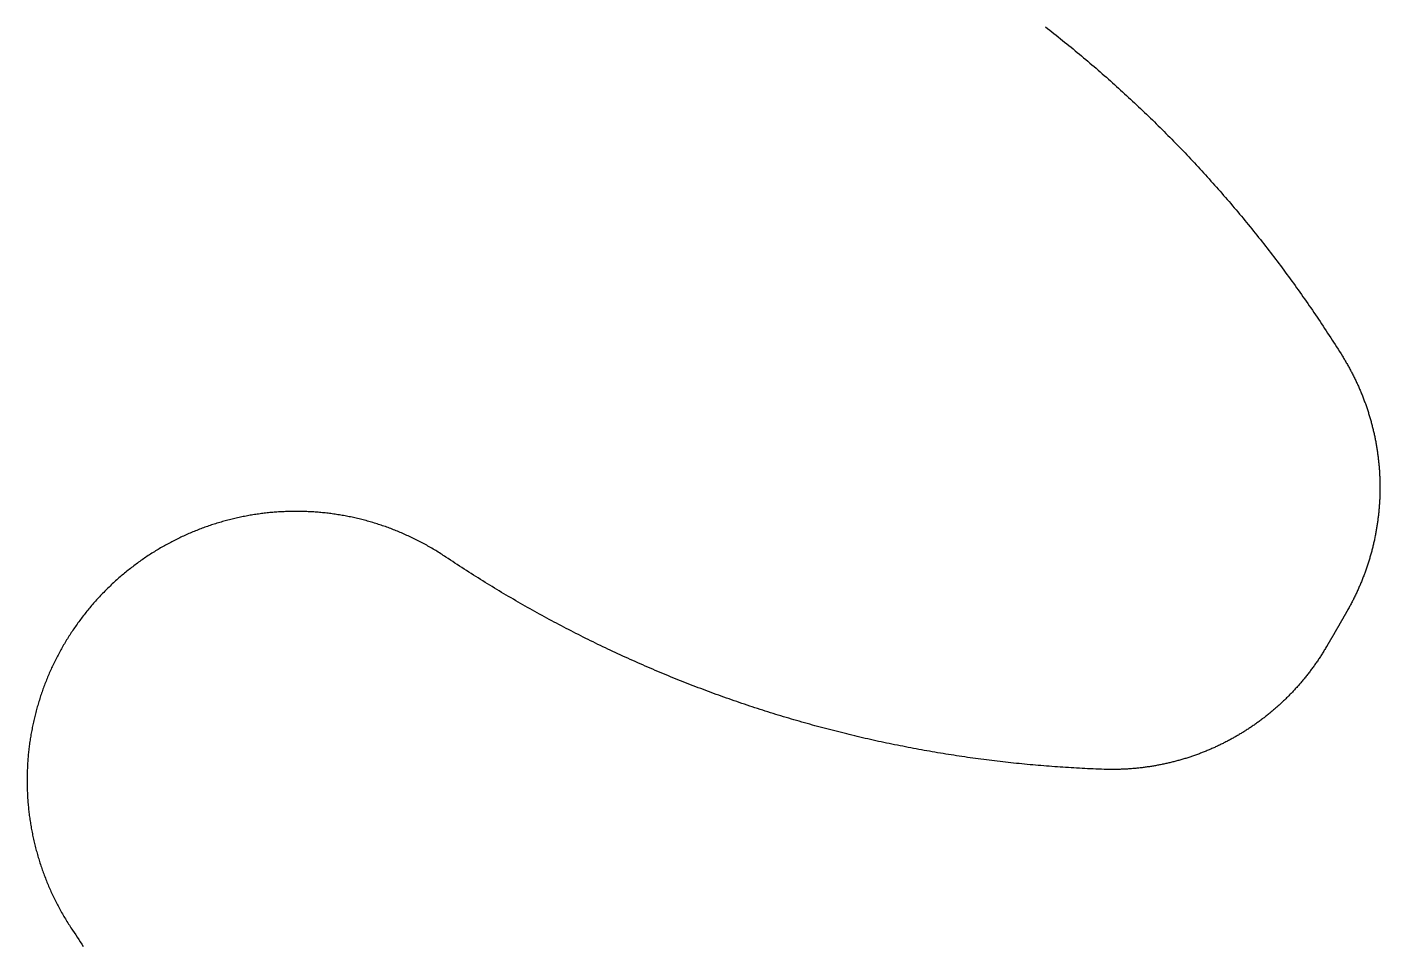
# Model space of a CAD drawing. Header units: millimetres. Extents: x 0 to 300, y 0 to 160.
# Drawn here: x 188.025 to 192.383, y 118.077 to 121.036 of the extents above; entities that cross this region are included whole.
import ezdxf

# ---------------------------------------------------------------- set-up
doc = ezdxf.new("R2010")
doc.units = ezdxf.units.MM
doc.header["$MEASUREMENT"] = 0
doc.layers.add('Layer 1', color=1, linetype='Continuous', true_color=0xff0000)

msp = doc.modelspace()

# ---------------------------------------------------------------- linework, layer by layer
at = {"layer": 'Layer 1'}
msp.add_lwpolyline([(191.3053, 121.0371), (191.3122, 121.0318), (191.3192, 121.0263), (191.3261, 121.0209), (191.333, 121.0155), (191.3399, 121.01), (191.3468, 121.0046), (191.3537, 120.9991), (191.3605, 120.9936), (191.3674, 120.9881), (191.3742, 120.9825), (191.381, 120.977), (191.3879, 120.9714), (191.3947, 120.9659), (191.4014, 120.9603), (191.4082, 120.9547), (191.415, 120.949), (191.4217, 120.9434), (191.4285, 120.9378), (191.4352, 120.9321), (191.4419, 120.9264), (191.4486, 120.9207), (191.4553, 120.915), (191.462, 120.9093), (191.4687, 120.9036), (191.4753, 120.8978), (191.4819, 120.8921), (191.4886, 120.8863), (191.4952, 120.8805), (191.5018, 120.8747), (191.5084, 120.8689), (191.515, 120.8631), (191.5215, 120.8572), (191.5281, 120.8514), (191.5346, 120.8455), (191.5411, 120.8396), (191.5477, 120.8337), (191.5542, 120.8278), (191.5606, 120.8218), (191.5671, 120.8159), (191.5736, 120.8099), (191.58, 120.804), (191.5865, 120.798), (191.5929, 120.792), (191.5993, 120.7859), (191.6057, 120.7799), (191.6121, 120.7739), (191.6184, 120.7678), (191.6248, 120.7617), (191.6311, 120.7557), (191.6375, 120.7496), (191.6438, 120.7434), (191.6501, 120.7373), (191.6564, 120.7312), (191.6627, 120.725), (191.6689, 120.7189), (191.6752, 120.7127), (191.6814, 120.7065), (191.6876, 120.7003), (191.6939, 120.694), (191.7001, 120.6878), (191.7062, 120.6816), (191.7124, 120.6753), (191.7186, 120.669), (191.7247, 120.6627), (191.7308, 120.6564), (191.737, 120.6501), (191.7431, 120.6438), (191.7492, 120.6374), (191.7552, 120.6311), (191.7613, 120.6247), (191.7673, 120.6183), (191.7734, 120.6119), (191.7794, 120.6055), (191.7854, 120.5991), (191.7914, 120.5926), (191.7974, 120.5862), (191.8034, 120.5797), (191.8093, 120.5732), (191.8153, 120.5667), (191.8212, 120.5602), (191.8271, 120.5537), (191.833, 120.5472), (191.8389, 120.5406), (191.8447, 120.5341), (191.8506, 120.5275), (191.8564, 120.5209), (191.8623, 120.5143), (191.8681, 120.5077), (191.8739, 120.5011), (191.8797, 120.4944), (191.8854, 120.4878), (191.8912, 120.4811), (191.897, 120.4744), (191.9027, 120.4678), (191.9084, 120.4611), (191.9141, 120.4543), (191.9198, 120.4476), (191.9255, 120.4409), (191.9311, 120.4341), (191.9368, 120.4274), (191.9424, 120.4206), (191.948, 120.4138), (191.9536, 120.407), (191.9592, 120.4002), (191.9648, 120.3933), (191.9703, 120.3865), (191.9759, 120.3796), (191.9814, 120.3728), (191.9869, 120.3659), (191.9924, 120.359), (191.9979, 120.3521), (192.0034, 120.3452), (192.0088, 120.3382), (192.0143, 120.3313), (192.0197, 120.3243), (192.0251, 120.3174), (192.0305, 120.3104), (192.0359, 120.3034), (192.0413, 120.2964), (192.0466, 120.2894), (192.052, 120.2823), (192.0573, 120.2753), (192.0626, 120.2682), (192.0679, 120.2612), (192.0732, 120.2541), (192.0784, 120.247), (192.0837, 120.2399), (192.0889, 120.2328), (192.0941, 120.2256), (192.0993, 120.2185), (192.1045, 120.2113), (192.1097, 120.2042), (192.1149, 120.197), (192.12, 120.1898), (192.1251, 120.1826), (192.1302, 120.1754), (192.1353, 120.1682), (192.1404, 120.1609), (192.1455, 120.1537), (192.1505, 120.1464), (192.1556, 120.1391), (192.1606, 120.1319), (192.1656, 120.1246), (192.1706, 120.1173), (192.1756, 120.1099), (192.1805, 120.1026), (192.1855, 120.0953), (192.1904, 120.0879), (192.1953, 120.0805), (192.2002, 120.0732), (192.2051, 120.0658), (192.21, 120.0584), (192.2148, 120.0509), (192.2197, 120.0435), (192.2245, 120.0361), (192.2293, 120.0286), (192.2341, 120.0212), (192.2389, 120.0137), (192.2436, 120.0062), (192.2484, 119.9987), (192.2531, 119.9912), (192.2578, 119.9837), (192.2625, 119.9761), (192.2643, 119.9732), (192.2661, 119.9703), (192.2679, 119.9674), (192.2697, 119.9644), (192.2714, 119.9615), (192.2732, 119.9585), (192.2749, 119.9556), (192.2766, 119.9526), (192.2783, 119.9496), (192.28, 119.9467), (192.2817, 119.9437), (192.2833, 119.9407), (192.285, 119.9377), (192.2866, 119.9347), (192.2882, 119.9317), (192.2898, 119.9287), (192.2914, 119.9257), (192.293, 119.9227), (192.2946, 119.9196), (192.2961, 119.9166), (192.2976, 119.9136), (192.2992, 119.9105), (192.3007, 119.9075), (192.3022, 119.9045), (192.3037, 119.9014), (192.3051, 119.8983), (192.3066, 119.8953), (192.308, 119.8922), (192.3095, 119.8891), (192.3109, 119.8861), (192.3123, 119.883), (192.3137, 119.8799), (192.315, 119.8768), (192.3164, 119.8737), (192.3177, 119.8706), (192.3191, 119.8675), (192.3204, 119.8644), (192.3217, 119.8613), (192.323, 119.8582), (192.3243, 119.8551), (192.3255, 119.8519), (192.3268, 119.8488), (192.328, 119.8457), (192.3292, 119.8425), (192.3304, 119.8394), (192.3316, 119.8363), (192.3328, 119.8331), (192.334, 119.83), (192.3351, 119.8268), (192.3363, 119.8237), (192.3374, 119.8205), (192.3385, 119.8173), (192.3396, 119.8142), (192.3407, 119.811), (192.3418, 119.8078), (192.3428, 119.8046), (192.3439, 119.8014), (192.3449, 119.7982), (192.3459, 119.7951), (192.3469, 119.7919), (192.3479, 119.7887), (192.3489, 119.7855), (192.3499, 119.7823), (192.3508, 119.7791), (192.3517, 119.7758), (192.3527, 119.7726), (192.3536, 119.7694), (192.3545, 119.7662), (192.3554, 119.763), (192.3562, 119.7597), (192.3571, 119.7565), (192.3579, 119.7533), (192.3587, 119.7501), (192.3596, 119.7468), (192.3604, 119.7436), (192.3611, 119.7403), (192.3619, 119.7371), (192.3627, 119.7338), (192.3634, 119.7306), (192.3641, 119.7273), (192.3649, 119.7241), (192.3656, 119.7208), (192.3663, 119.7176), (192.3669, 119.7143), (192.3676, 119.7111), (192.3682, 119.7078), (192.3689, 119.7045), (192.3695, 119.7013), (192.3701, 119.698), (192.3707, 119.6947), (192.3713, 119.6914), (192.3718, 119.6882), (192.3724, 119.6849), (192.3729, 119.6816), (192.3735, 119.6783), (192.374, 119.675), (192.3745, 119.6717), (192.3749, 119.6685), (192.3754, 119.6652), (192.3759, 119.6619), (192.3763, 119.6586), (192.3767, 119.6553), (192.3772, 119.652), (192.3776, 119.6487), (192.3779, 119.6454), (192.3783, 119.6421), (192.3787, 119.6388), (192.379, 119.6355), (192.3794, 119.6322), (192.3797, 119.6289), (192.38, 119.6256), (192.3803, 119.6223), (192.3806, 119.619), (192.3808, 119.6157), (192.3811, 119.6124), (192.3813, 119.609), (192.3815, 119.6057), (192.3817, 119.6024), (192.3819, 119.5991), (192.3821, 119.5958), (192.3823, 119.5925), (192.3824, 119.5892), (192.3826, 119.5859), (192.3827, 119.5825), (192.3828, 119.5792), (192.3829, 119.5759), (192.383, 119.5726), (192.3831, 119.5693), (192.3831, 119.566), (192.3832, 119.5626), (192.3832, 119.5593), (192.3832, 119.556), (192.3832, 119.5527), (192.3832, 119.5494), (192.3832, 119.5461), (192.3832, 119.5427), (192.3831, 119.5394), (192.383, 119.5361), (192.383, 119.5328), (192.3829, 119.5295), (192.3828, 119.5262), (192.3826, 119.5228), (192.3825, 119.5195), (192.3824, 119.5162), (192.3822, 119.5129), (192.382, 119.5096), (192.3818, 119.5063), (192.3816, 119.503), (192.3814, 119.4996), (192.3812, 119.4963), (192.3809, 119.493), (192.3807, 119.4897), (192.3804, 119.4864), (192.3801, 119.4831), (192.3798, 119.4798), (192.3795, 119.4765), (192.3792, 119.4732), (192.3789, 119.4699), (192.3785, 119.4666), (192.3781, 119.4633), (192.3778, 119.46), (192.3774, 119.4567), (192.3769, 119.4534), (192.3765, 119.4501), (192.3761, 119.4468), (192.3756, 119.4435), (192.3752, 119.4402), (192.3747, 119.4369), (192.3742, 119.4336), (192.3737, 119.4303), (192.3732, 119.427), (192.3726, 119.4237), (192.3721, 119.4204), (192.3715, 119.4172), (192.371, 119.4139), (192.3704, 119.4106), (192.3698, 119.4073), (192.3692, 119.404), (192.3685, 119.4008), (192.3679, 119.3975), (192.3672, 119.3942), (192.3666, 119.391), (192.3659, 119.3877), (192.3652, 119.3844), (192.3645, 119.3812), (192.3637, 119.3779), (192.363, 119.3747), (192.3622, 119.3714), (192.3615, 119.3682), (192.3607, 119.3649), (192.3599, 119.3617), (192.3591, 119.3584), (192.3583, 119.3552), (192.3574, 119.3519), (192.3566, 119.3487), (192.3557, 119.3455), (192.3548, 119.3422), (192.354, 119.339), (192.353, 119.3358), (192.3521, 119.3326), (192.3512, 119.3293), (192.3502, 119.3261), (192.3493, 119.3229), (192.3483, 119.3197), (192.3473, 119.3165), (192.3463, 119.3133), (192.3453, 119.3101), (192.3443, 119.3069), (192.3432, 119.3037), (192.3422, 119.3005), (192.3411, 119.2973), (192.34, 119.2941), (192.3389, 119.2909), (192.3378, 119.2878), (192.3367, 119.2846), (192.3355, 119.2814), (192.3344, 119.2782), (192.3332, 119.2751), (192.332, 119.2719), (192.3309, 119.2688), (192.3296, 119.2656), (192.3284, 119.2625), (192.3272, 119.2593), (192.3259, 119.2562), (192.3247, 119.253), (192.3234, 119.2499), (192.3221, 119.2468), (192.3208, 119.2437), (192.3195, 119.2405), (192.3181, 119.2374), (192.3168, 119.2343), (192.3154, 119.2312), (192.3141, 119.2281), (192.3127, 119.225), (192.3113, 119.2219), (192.3099, 119.2188), (192.3084, 119.2157), (192.307, 119.2126), (192.3055, 119.2096), (192.3041, 119.2065), (192.3026, 119.2034), (192.3011, 119.2004), (192.2996, 119.1973), (192.298, 119.1943), (192.2965, 119.1912), (192.2949, 119.1882), (192.2934, 119.1851), (192.2918, 119.1821), (192.2902, 119.1791), (192.2886, 119.176), (192.287, 119.173), (192.2853, 119.17), (192.2837, 119.167), (192.282, 119.164), (192.2803, 119.161), (192.2786, 119.158), (192.2784, 119.1576), (192.2781, 119.1571), (192.2778, 119.1566), (192.2776, 119.1562), (192.2773, 119.1557), (192.2771, 119.1553), (192.2768, 119.1548), (192.2765, 119.1544), (192.2763, 119.1539), (192.276, 119.1534), (192.2758, 119.153), (192.2755, 119.1525), (192.2752, 119.1521), (192.275, 119.1516), (192.2747, 119.1511), (192.2745, 119.1507), (192.2742, 119.1502), (192.2739, 119.1498), (192.2737, 119.1493), (192.2734, 119.1489), (192.2731, 119.1484), (192.2729, 119.1479), (192.2726, 119.1475), (192.2724, 119.147), (192.2721, 119.1466), (192.2718, 119.1461), (192.2716, 119.1456), (192.2713, 119.1452), (192.2711, 119.1447), (192.2708, 119.1443), (192.2705, 119.1438), (192.2703, 119.1434), (192.27, 119.1429), (192.2697, 119.1424), (192.2695, 119.142), (192.2692, 119.1415), (192.269, 119.1411), (192.2687, 119.1406), (192.2684, 119.1402), (192.2682, 119.1397), (192.2679, 119.1392), (192.2677, 119.1388), (192.2674, 119.1383), (192.2671, 119.1379), (192.2669, 119.1374), (192.2666, 119.1369), (192.2663, 119.1365), (192.2661, 119.136), (192.2658, 119.1356), (192.2656, 119.1351), (192.2653, 119.1347), (192.265, 119.1342), (192.2648, 119.1337), (192.2645, 119.1333), (192.2642, 119.1328), (192.264, 119.1324), (192.2637, 119.1319), (192.2635, 119.1315), (192.2632, 119.131), (192.2629, 119.1305), (192.2627, 119.1301), (192.2624, 119.1296), (192.2621, 119.1292), (192.2619, 119.1287), (192.2616, 119.1283), (192.2614, 119.1278), (192.2611, 119.1273), (192.2608, 119.1269), (192.2606, 119.1264), (192.2603, 119.126), (192.26, 119.1255), (192.2598, 119.125), (192.2595, 119.1246), (192.2593, 119.1241), (192.259, 119.1237), (192.2587, 119.1232), (192.2585, 119.1228), (192.2582, 119.1223), (192.2579, 119.1218), (192.2577, 119.1214), (192.2574, 119.1209), (192.2572, 119.1205), (192.2569, 119.12), (192.2566, 119.1196), (192.2564, 119.1191), (192.2561, 119.1186), (192.2558, 119.1182), (192.2556, 119.1177), (192.2553, 119.1173), (192.2551, 119.1168), (192.2548, 119.1164), (192.2545, 119.1159), (192.2543, 119.1154), (192.254, 119.115), (192.2537, 119.1145), (192.2535, 119.1141), (192.2532, 119.1136), (192.253, 119.1132), (192.2527, 119.1127), (192.2524, 119.1122), (192.2522, 119.1118), (192.2519, 119.1113), (192.2516, 119.1109), (192.2514, 119.1104), (192.2511, 119.11), (192.2508, 119.1095), (192.2506, 119.109), (192.2503, 119.1086), (192.2501, 119.1081), (192.2498, 119.1077), (192.2495, 119.1072), (192.2493, 119.1067), (192.249, 119.1063), (192.2487, 119.1058), (192.2485, 119.1054), (192.2482, 119.1049), (192.2479, 119.1045), (192.2477, 119.104), (192.2474, 119.1035), (192.2472, 119.1031), (192.2469, 119.1026), (192.2466, 119.1022), (192.2464, 119.1017), (192.2461, 119.1013), (192.2458, 119.1008), (192.2456, 119.1003), (192.2453, 119.0999), (192.245, 119.0994), (192.2448, 119.099), (192.2445, 119.0985), (192.2443, 119.0981), (192.244, 119.0976), (192.2437, 119.0972), (192.2435, 119.0967), (192.2432, 119.0962), (192.2429, 119.0958), (192.2427, 119.0953), (192.2424, 119.0949), (192.2421, 119.0944), (192.2419, 119.094), (192.2416, 119.0935), (192.2413, 119.093), (192.2411, 119.0926), (192.2408, 119.0921), (192.2406, 119.0917), (192.2403, 119.0912), (192.24, 119.0908), (192.2398, 119.0903), (192.2395, 119.0898), (192.2392, 119.0894), (192.239, 119.0889), (192.2387, 119.0885), (192.2384, 119.088), (192.2382, 119.0876), (192.2379, 119.0871), (192.2376, 119.0866), (192.2374, 119.0862), (192.2371, 119.0857), (192.2369, 119.0853), (192.2366, 119.0848), (192.2363, 119.0844), (192.2361, 119.0839), (192.2358, 119.0834), (192.2355, 119.083), (192.2353, 119.0825), (192.235, 119.0821), (192.2347, 119.0816), (192.2345, 119.0812), (192.2342, 119.0807), (192.2339, 119.0803), (192.2337, 119.0798), (192.2334, 119.0793), (192.2331, 119.0789), (192.2329, 119.0784), (192.2326, 119.078), (192.2323, 119.0775), (192.2321, 119.0771), (192.2318, 119.0766), (192.2315, 119.0761), (192.2313, 119.0757), (192.231, 119.0752), (192.2308, 119.0748), (192.2305, 119.0743), (192.2302, 119.0739), (192.23, 119.0734), (192.2297, 119.073), (192.2294, 119.0725), (192.2292, 119.072), (192.2289, 119.0716), (192.2286, 119.0711), (192.2284, 119.0707), (192.2281, 119.0702), (192.2278, 119.0698), (192.2276, 119.0693), (192.2273, 119.0688), (192.227, 119.0684), (192.2268, 119.0679), (192.2265, 119.0675), (192.2262, 119.067), (192.226, 119.0666), (192.2257, 119.0661), (192.2254, 119.0657), (192.2252, 119.0652), (192.2249, 119.0647), (192.2246, 119.0643), (192.2244, 119.0638), (192.2241, 119.0634), (192.2238, 119.0629), (192.2236, 119.0625), (192.2233, 119.062), (192.223, 119.0616), (192.2228, 119.0611), (192.2225, 119.0606), (192.2222, 119.0602), (192.222, 119.0597), (192.2217, 119.0593), (192.2214, 119.0588), (192.2212, 119.0584), (192.2209, 119.0579), (192.2206, 119.0575), (192.2204, 119.057), (192.2201, 119.0565), (192.2198, 119.0561), (192.2196, 119.0556), (192.2193, 119.0552), (192.219, 119.0547), (192.2188, 119.0543), (192.2185, 119.0538), (192.2182, 119.0534), (192.218, 119.0529), (192.2177, 119.0524), (192.2174, 119.052), (192.2172, 119.0515), (192.2169, 119.0511), (192.2166, 119.0506), (192.2164, 119.0502), (192.2161, 119.0497), (192.2158, 119.0493), (192.2156, 119.0488), (192.2153, 119.0483), (192.215, 119.0479), (192.2148, 119.0474), (192.2145, 119.047), (192.2142, 119.0465), (192.214, 119.0461), (192.2137, 119.0456), (192.2134, 119.0452), (192.2132, 119.0447), (192.2129, 119.0442), (192.2126, 119.0438), (192.2124, 119.0433), (192.2121, 119.0429), (192.2118, 119.0424), (192.2116, 119.042), (192.2113, 119.0415), (192.211, 119.0411), (192.2093, 119.0381), (192.2075, 119.0352), (192.2058, 119.0322), (192.204, 119.0293), (192.2022, 119.0264), (192.2004, 119.0234), (192.1986, 119.0205), (192.1968, 119.0176), (192.1949, 119.0148), (192.1931, 119.0119), (192.1912, 119.009), (192.1894, 119.0062), (192.1875, 119.0033), (192.1856, 119.0005), (192.1837, 118.9976), (192.1818, 118.9948), (192.1798, 118.992), (192.1779, 118.9892), (192.176, 118.9864), (192.174, 118.9836), (192.172, 118.9809), (192.1701, 118.9781), (192.1681, 118.9754), (192.1661, 118.9726), (192.1641, 118.9699), (192.162, 118.9672), (192.16, 118.9644), (192.158, 118.9617), (192.1559, 118.959), (192.1539, 118.9564), (192.1518, 118.9537), (192.1497, 118.951), (192.1476, 118.9484), (192.1455, 118.9457), (192.1434, 118.9431), (192.1413, 118.9405), (192.1391, 118.9379), (192.137, 118.9353), (192.1348, 118.9327), (192.1327, 118.9301), (192.1305, 118.9275), (192.1283, 118.925), (192.1261, 118.9224), (192.1239, 118.9199), (192.1217, 118.9173), (192.1195, 118.9148), (192.1172, 118.9123), (192.115, 118.9098), (192.1127, 118.9073), (192.1105, 118.9048), (192.1082, 118.9024), (192.1059, 118.8999), (192.1036, 118.8975), (192.1013, 118.895), (192.099, 118.8926), (192.0967, 118.8902), (192.0943, 118.8878), (192.092, 118.8854), (192.0896, 118.883), (192.0873, 118.8806), (192.0849, 118.8782), (192.0825, 118.8759), (192.0802, 118.8735), (192.0778, 118.8712), (192.0754, 118.8689), (192.0729, 118.8666), (192.0705, 118.8643), (192.0681, 118.862), (192.0656, 118.8597), (192.0632, 118.8574), (192.0607, 118.8552), (192.0583, 118.8529), (192.0558, 118.8507), (192.0533, 118.8485), (192.0508, 118.8463), (192.0483, 118.844), (192.0458, 118.8419), (192.0433, 118.8397), (192.0407, 118.8375), (192.0382, 118.8353), (192.0357, 118.8332), (192.0331, 118.8311), (192.0305, 118.8289), (192.028, 118.8268), (192.0254, 118.8247), (192.0228, 118.8226), (192.0202, 118.8205), (192.0176, 118.8185), (192.015, 118.8164), (192.0124, 118.8144), (192.0097, 118.8123), (192.0071, 118.8103), (192.0045, 118.8083), (192.0018, 118.8063), (191.9992, 118.8043), (191.9965, 118.8023), (191.9938, 118.8003), (191.9911, 118.7984), (191.9884, 118.7964), (191.9857, 118.7945), (191.983, 118.7926), (191.9803, 118.7906), (191.9776, 118.7887), (191.9749, 118.7869), (191.9721, 118.785), (191.9694, 118.7831), (191.9666, 118.7812), (191.9639, 118.7794), (191.9611, 118.7776), (191.9583, 118.7758), (191.9555, 118.7739), (191.9527, 118.7721), (191.9499, 118.7704), (191.9471, 118.7686), (191.9443, 118.7668), (191.9415, 118.7651), (191.9387, 118.7633), (191.9359, 118.7616), (191.933, 118.7599), (191.9302, 118.7582), (191.9273, 118.7565), (191.9245, 118.7548), (191.9216, 118.7531), (191.9187, 118.7515), (191.9158, 118.7498), (191.9129, 118.7482), (191.91, 118.7466), (191.9071, 118.745), (191.9042, 118.7434), (191.9013, 118.7418), (191.8984, 118.7402), (191.8955, 118.7387), (191.8925, 118.7371), (191.8896, 118.7356), (191.8867, 118.7341), (191.8837, 118.7326), (191.8807, 118.7311), (191.8778, 118.7296), (191.8748, 118.7281), (191.8718, 118.7266), (191.8688, 118.7252), (191.8658, 118.7238), (191.8629, 118.7223), (191.8598, 118.7209), (191.8568, 118.7195), (191.8538, 118.7181), (191.8508, 118.7167), (191.8478, 118.7154), (191.8447, 118.714), (191.8417, 118.7127), (191.8387, 118.7114), (191.8356, 118.7101), (191.8326, 118.7088), (191.8295, 118.7075), (191.8264, 118.7062), (191.8234, 118.7049), (191.8203, 118.7037), (191.8172, 118.7024), (191.8141, 118.7012), (191.811, 118.7), (191.8079, 118.6988), (191.8048, 118.6976), (191.8017, 118.6964), (191.7986, 118.6953), (191.7955, 118.6941), (191.7923, 118.693), (191.7892, 118.6919), (191.7861, 118.6908), (191.7829, 118.6897), (191.7798, 118.6886), (191.7766, 118.6875), (191.7735, 118.6864), (191.7703, 118.6854), (191.7671, 118.6844), (191.764, 118.6833), (191.7608, 118.6823), (191.7576, 118.6813), (191.7544, 118.6804), (191.7512, 118.6794), (191.748, 118.6784), (191.7448, 118.6775), (191.7416, 118.6766), (191.7384, 118.6757), (191.7352, 118.6748), (191.732, 118.6739), (191.7288, 118.673), (191.7256, 118.6721), (191.7223, 118.6713), (191.7191, 118.6705), (191.7159, 118.6696), (191.7126, 118.6688), (191.7094, 118.668), (191.7061, 118.6672), (191.7029, 118.6665), (191.6996, 118.6657), (191.6963, 118.665), (191.6931, 118.6643), (191.6898, 118.6635), (191.6865, 118.6628), (191.6832, 118.6621), (191.68, 118.6615), (191.6767, 118.6608), (191.6734, 118.6602), (191.6701, 118.6595), (191.6668, 118.6589), (191.6635, 118.6583), (191.6602, 118.6577), (191.6569, 118.6571), (191.6536, 118.6566), (191.6502, 118.656), (191.6469, 118.6555), (191.6436, 118.655), (191.6403, 118.6545), (191.6369, 118.654), (191.6336, 118.6535), (191.6303, 118.653), (191.6269, 118.6526), (191.6236, 118.6521), (191.6202, 118.6517), (191.6169, 118.6513), (191.6135, 118.6509), (191.6102, 118.6505), (191.6068, 118.6501), (191.6035, 118.6498), (191.6001, 118.6494), (191.5967, 118.6491), (191.5934, 118.6488), (191.59, 118.6485), (191.5866, 118.6482), (191.5832, 118.6479), (191.5799, 118.6477), (191.5765, 118.6474), (191.5731, 118.6472), (191.5697, 118.647), (191.5663, 118.6468), (191.5629, 118.6466), (191.5595, 118.6464), (191.5561, 118.6463), (191.5527, 118.6461), (191.5493, 118.646), (191.5459, 118.6459), (191.5425, 118.6458), (191.5391, 118.6457), (191.5357, 118.6456), (191.5323, 118.6456), (191.5289, 118.6455), (191.5254, 118.6455), (191.522, 118.6455), (191.5186, 118.6455), (191.5152, 118.6455), (191.5117, 118.6456), (191.5083, 118.6456), (191.5049, 118.6457), (191.5015, 118.6457), (191.498, 118.6458), (191.4946, 118.6459), (191.4857, 118.6462), (191.4769, 118.6466), (191.468, 118.6469), (191.4591, 118.6473), (191.4503, 118.6476), (191.4414, 118.648), (191.4325, 118.6485), (191.4237, 118.6489), (191.4148, 118.6494), (191.406, 118.6498), (191.3971, 118.6503), (191.3883, 118.6508), (191.3794, 118.6514), (191.3706, 118.6519), (191.3618, 118.6525), (191.3529, 118.6531), (191.3441, 118.6537), (191.3353, 118.6543), (191.3264, 118.655), (191.3176, 118.6557), (191.3088, 118.6563), (191.2999, 118.657), (191.2911, 118.6578), (191.2823, 118.6585), (191.2735, 118.6593), (191.2647, 118.6601), (191.2559, 118.6609), (191.2471, 118.6617), (191.2383, 118.6625), (191.2295, 118.6634), (191.2207, 118.6643), (191.2119, 118.6652), (191.2031, 118.6661), (191.1943, 118.667), (191.1855, 118.668), (191.1767, 118.669), (191.168, 118.67), (191.1592, 118.671), (191.1504, 118.672), (191.1417, 118.6731), (191.1329, 118.6741), (191.1241, 118.6752), (191.1154, 118.6763), (191.1066, 118.6774), (191.0979, 118.6786), (191.0891, 118.6798), (191.0804, 118.6809), (191.0716, 118.6821), (191.0629, 118.6834), (191.0542, 118.6846), (191.0454, 118.6859), (191.0367, 118.6872), (191.028, 118.6884), (191.0192, 118.6898), (191.0105, 118.6911), (191.0018, 118.6925), (190.9931, 118.6938), (190.9844, 118.6952), (190.9757, 118.6966), (190.967, 118.6981), (190.9583, 118.6995), (190.9496, 118.701), (190.9409, 118.7025), (190.9322, 118.704), (190.9236, 118.7055), (190.9149, 118.707), (190.9062, 118.7086), (190.8976, 118.7102), (190.8889, 118.7118), (190.8802, 118.7134), (190.8716, 118.715), (190.8629, 118.7167), (190.8543, 118.7184), (190.8456, 118.7201), (190.837, 118.7218), (190.8284, 118.7235), (190.8197, 118.7252), (190.8111, 118.727), (190.8025, 118.7288), (190.7939, 118.7306), (190.7853, 118.7324), (190.7767, 118.7343), (190.7681, 118.7361), (190.7595, 118.738), (190.7509, 118.7399), (190.7423, 118.7418), (190.7337, 118.7438), (190.7251, 118.7457), (190.7165, 118.7477), (190.708, 118.7497), (190.6994, 118.7517), (190.6909, 118.7537), (190.6823, 118.7558), (190.6737, 118.7578), (190.6652, 118.7599), (190.6567, 118.762), (190.6481, 118.7641), (190.6396, 118.7663), (190.6311, 118.7684), (190.6225, 118.7706), (190.614, 118.7728), (190.6055, 118.775), (190.597, 118.7772), (190.5885, 118.7795), (190.58, 118.7818), (190.5715, 118.784), (190.563, 118.7863), (190.5546, 118.7887), (190.5461, 118.791), (190.5376, 118.7934), (190.5291, 118.7957), (190.5207, 118.7981), (190.5122, 118.8006), (190.5038, 118.803), (190.4953, 118.8054), (190.4869, 118.8079), (190.4785, 118.8104), (190.47, 118.8129), (190.4616, 118.8154), (190.4532, 118.818), (190.4448, 118.8205), (190.4364, 118.8231), (190.428, 118.8257), (190.4196, 118.8283), (190.4112, 118.831), (190.4028, 118.8336), (190.3945, 118.8363), (190.3861, 118.839), (190.3777, 118.8417), (190.3694, 118.8444), (190.361, 118.8471), (190.3527, 118.8499), (190.3443, 118.8527), (190.336, 118.8555), (190.3277, 118.8583), (190.3193, 118.8611), (190.311, 118.864), (190.3027, 118.8668), (190.2944, 118.8697), (190.2861, 118.8726), (190.2778, 118.8756), (190.2695, 118.8785), (190.2613, 118.8815), (190.253, 118.8844), (190.2447, 118.8874), (190.2365, 118.8905), (190.2282, 118.8935), (190.22, 118.8965), (190.2117, 118.8996), (190.2035, 118.9027), (190.1953, 118.9058), (190.187, 118.9089), (190.1788, 118.9121), (190.1706, 118.9152), (190.1624, 118.9184), (190.1542, 118.9216), (190.146, 118.9248), (190.1379, 118.928), (190.1297, 118.9313), (190.1215, 118.9345), (190.1134, 118.9378), (190.1052, 118.9411), (190.0971, 118.9444), (190.0889, 118.9478), (190.0808, 118.9511), (190.0727, 118.9545), (190.0645, 118.9579), (190.0564, 118.9613), (190.0483, 118.9647), (190.0402, 118.9682), (190.0321, 118.9716), (190.0241, 118.9751), (190.016, 118.9786), (190.0079, 118.9821), (189.9998, 118.9857), (189.9918, 118.9892), (189.9837, 118.9928), (189.9757, 118.9964), (189.9677, 119), (189.9597, 119.0036), (189.9516, 119.0072), (189.9436, 119.0109), (189.9356, 119.0145), (189.9276, 119.0182), (189.9196, 119.0219), (189.9117, 119.0257), (189.9037, 119.0294), (189.8957, 119.0332), (189.8878, 119.037), (189.8798, 119.0408), (189.8719, 119.0446), (189.8639, 119.0484), (189.856, 119.0523), (189.8481, 119.0561), (189.8402, 119.06), (189.8323, 119.0639), (189.8244, 119.0678), (189.8165, 119.0718), (189.8086, 119.0757), (189.8007, 119.0797), (189.7929, 119.0837), (189.785, 119.0877), (189.7772, 119.0917), (189.7693, 119.0958), (189.7615, 119.0998), (189.7537, 119.1039), (189.7459, 119.108), (189.7381, 119.1121), (189.7303, 119.1162), (189.7225, 119.1204), (189.7147, 119.1245), (189.7069, 119.1287), (189.6992, 119.1329), (189.6914, 119.1371), (189.6837, 119.1414), (189.6759, 119.1456), (189.6682, 119.1499), (189.6605, 119.1542), (189.6528, 119.1585), (189.645, 119.1628), (189.6373, 119.1671), (189.6297, 119.1715), (189.622, 119.1759), (189.6143, 119.1803), (189.6066, 119.1847), (189.599, 119.1891), (189.5914, 119.1935), (189.5837, 119.198), (189.5761, 119.2025), (189.5685, 119.207), (189.5609, 119.2115), (189.5533, 119.216), (189.5457, 119.2205), (189.5381, 119.2251), (189.5305, 119.2297), (189.523, 119.2343), (189.5154, 119.2389), (189.5079, 119.2435), (189.5003, 119.2482), (189.4928, 119.2528), (189.4853, 119.2575), (189.4778, 119.2622), (189.4703, 119.2669), (189.4628, 119.2717), (189.4553, 119.2764), (189.4478, 119.2812), (189.4404, 119.286), (189.4329, 119.2908), (189.4255, 119.2956), (189.418, 119.3004), (189.4106, 119.3053), (189.4032, 119.3101), (189.3958, 119.315), (189.3884, 119.3199), (189.381, 119.3248), (189.3736, 119.3298), (189.3696, 119.3325), (189.3655, 119.3351), (189.3615, 119.3378), (189.3574, 119.3404), (189.3534, 119.343), (189.3493, 119.3455), (189.3452, 119.3481), (189.3411, 119.3506), (189.337, 119.3531), (189.3328, 119.3555), (189.3287, 119.358), (189.3246, 119.3604), (189.3204, 119.3628), (189.3162, 119.3651), (189.3121, 119.3675), (189.3079, 119.3698), (189.3037, 119.3721), (189.2995, 119.3743), (189.2953, 119.3766), (189.2911, 119.3788), (189.2869, 119.381), (189.2826, 119.3831), (189.2784, 119.3853), (189.2741, 119.3874), (189.2699, 119.3895), (189.2656, 119.3915), (189.2614, 119.3936), (189.2571, 119.3956), (189.2528, 119.3976), (189.2485, 119.3995), (189.2442, 119.4015), (189.2399, 119.4034), (189.2356, 119.4053), (189.2312, 119.4071), (189.2269, 119.409), (189.2226, 119.4108), (189.2182, 119.4126), (189.2139, 119.4143), (189.2095, 119.4161), (189.2051, 119.4178), (189.2008, 119.4195), (189.1964, 119.4212), (189.192, 119.4228), (189.1876, 119.4244), (189.1832, 119.426), (189.1788, 119.4276), (189.1744, 119.4291), (189.17, 119.4306), (189.1656, 119.4321), (189.1611, 119.4336), (189.1567, 119.435), (189.1523, 119.4364), (189.1478, 119.4378), (189.1434, 119.4392), (189.1389, 119.4405), (189.1345, 119.4419), (189.13, 119.4432), (189.1255, 119.4444), (189.1211, 119.4457), (189.1166, 119.4469), (189.1121, 119.4481), (189.1076, 119.4492), (189.1031, 119.4504), (189.0986, 119.4515), (189.0941, 119.4526), (189.0896, 119.4537), (189.0851, 119.4547), (189.0806, 119.4558), (189.0761, 119.4568), (189.0716, 119.4577), (189.0671, 119.4587), (189.0625, 119.4596), (189.058, 119.4605), (189.0535, 119.4614), (189.049, 119.4622), (189.0444, 119.4631), (189.0399, 119.4639), (189.0353, 119.4646), (189.0308, 119.4654), (189.0262, 119.4661), (189.0217, 119.4668), (189.0171, 119.4675), (189.0126, 119.4682), (189.008, 119.4688), (189.0035, 119.4694), (188.9989, 119.47), (188.9943, 119.4705), (188.9898, 119.4711), (188.9852, 119.4716), (188.9806, 119.4721), (188.9761, 119.4725), (188.9715, 119.473), (188.9669, 119.4734), (188.9624, 119.4738), (188.9578, 119.4741), (188.9532, 119.4745), (188.9486, 119.4748), (188.944, 119.4751), (188.9395, 119.4753), (188.9349, 119.4756), (188.9303, 119.4758), (188.9257, 119.476), (188.9211, 119.4762), (188.9166, 119.4763), (188.912, 119.4764), (188.9074, 119.4765), (188.9028, 119.4766), (188.8982, 119.4767), (188.8937, 119.4767), (188.8891, 119.4767), (188.8845, 119.4767), (188.8799, 119.4766), (188.8754, 119.4765), (188.8708, 119.4764), (188.8662, 119.4763), (188.8616, 119.4762), (188.8571, 119.476), (188.8525, 119.4758), (188.8479, 119.4756), (188.8433, 119.4754), (188.8388, 119.4751), (188.8342, 119.4748), (188.8296, 119.4745), (188.8251, 119.4742), (188.8205, 119.4738), (188.816, 119.4734), (188.8114, 119.473), (188.8069, 119.4726), (188.8023, 119.4721), (188.7978, 119.4716), (188.7932, 119.4711), (188.7887, 119.4706), (188.7841, 119.47), (188.7796, 119.4695), (188.775, 119.4689), (188.7705, 119.4682), (188.766, 119.4676), (188.7615, 119.4669), (188.7569, 119.4662), (188.7524, 119.4655), (188.7479, 119.4648), (188.7434, 119.464), (188.7389, 119.4632), (188.7344, 119.4624), (188.7299, 119.4616), (188.7254, 119.4607), (188.7209, 119.4598), (188.7164, 119.4589), (188.7119, 119.458), (188.7074, 119.457), (188.703, 119.456), (188.6985, 119.455), (188.694, 119.454), (188.6896, 119.4529), (188.6851, 119.4519), (188.6806, 119.4508), (188.6762, 119.4496), (188.6718, 119.4485), (188.6673, 119.4473), (188.6629, 119.4461), (188.6585, 119.4449), (188.6541, 119.4437), (188.6496, 119.4424), (188.6452, 119.4411), (188.6408, 119.4398), (188.6364, 119.4385), (188.632, 119.4371), (188.6277, 119.4357), (188.6233, 119.4343), (188.6189, 119.4329), (188.6146, 119.4314), (188.6102, 119.43), (188.6059, 119.4285), (188.6015, 119.4269), (188.5972, 119.4254), (188.5928, 119.4238), (188.5885, 119.4222), (188.5842, 119.4206), (188.5799, 119.419), (188.5756, 119.4173), (188.5713, 119.4156), (188.567, 119.4139), (188.5627, 119.4122), (188.5585, 119.4104), (188.5542, 119.4086), (188.55, 119.4068), (188.5457, 119.405), (188.5415, 119.4031), (188.5373, 119.4013), (188.533, 119.3994), (188.5288, 119.3974), (188.5246, 119.3955), (188.5204, 119.3935), (188.5162, 119.3915), (188.5121, 119.3895), (188.5079, 119.3875), (188.5037, 119.3854), (188.4996, 119.3833), (188.4955, 119.3812), (188.4913, 119.3791), (188.4872, 119.3769), (188.4831, 119.3748), (188.479, 119.3726), (188.4749, 119.3703), (188.4708, 119.3681), (188.4668, 119.3658), (188.4627, 119.3635), (188.4586, 119.3612), (188.4546, 119.3589), (188.4506, 119.3565), (188.4466, 119.3541), (188.4426, 119.3517), (188.4386, 119.3493), (188.4346, 119.3468), (188.4306, 119.3443), (188.4266, 119.3418), (188.4227, 119.3393), (188.4187, 119.3367), (188.4148, 119.3342), (188.4109, 119.3316), (188.407, 119.329), (188.4031, 119.3263), (188.3992, 119.3236), (188.3953, 119.321), (188.3915, 119.3183), (188.3876, 119.3155), (188.3838, 119.3128), (188.38, 119.31), (188.3762, 119.3072), (188.3724, 119.3044), (188.3686, 119.3015), (188.3648, 119.2986), (188.361, 119.2957), (188.3573, 119.2928), (188.3536, 119.2899), (188.3498, 119.2869), (188.3461, 119.2839), (188.3424, 119.2809), (188.3388, 119.2779), (188.3351, 119.2748), (188.3314, 119.2718), (188.3278, 119.2687), (188.3242, 119.2655), (188.3205, 119.2624), (188.317, 119.2592), (188.3134, 119.256), (188.3098, 119.2528), (188.3062, 119.2496), (188.3027, 119.2463), (188.2992, 119.243), (188.2957, 119.2397), (188.2922, 119.2364), (188.2887, 119.2331), (188.2852, 119.2297), (188.2818, 119.2263), (188.2783, 119.2229), (188.2749, 119.2194), (188.2715, 119.216), (188.2681, 119.2125), (188.2648, 119.209), (188.2614, 119.2055), (188.2581, 119.202), (188.2549, 119.1985), (188.2516, 119.195), (188.2484, 119.1914), (188.2451, 119.1878), (188.242, 119.1842), (188.2388, 119.1806), (188.2356, 119.177), (188.2325, 119.1734), (188.2294, 119.1698), (188.2263, 119.1661), (188.2233, 119.1625), (188.2203, 119.1588), (188.2172, 119.1551), (188.2143, 119.1514), (188.2113, 119.1477), (188.2084, 119.1439), (188.2054, 119.1402), (188.2025, 119.1364), (188.1997, 119.1326), (188.1968, 119.1289), (188.194, 119.1251), (188.1912, 119.1212), (188.1884, 119.1174), (188.1857, 119.1136), (188.1829, 119.1097), (188.1802, 119.1059), (188.1775, 119.102), (188.1749, 119.0981), (188.1722, 119.0942), (188.1696, 119.0903), (188.167, 119.0864), (188.1644, 119.0825), (188.1619, 119.0785), (188.1594, 119.0746), (188.1569, 119.0706), (188.1544, 119.0667), (188.1519, 119.0627), (188.1495, 119.0587), (188.1471, 119.0547), (188.1447, 119.0506), (188.1423, 119.0466), (188.14, 119.0426), (188.1377, 119.0385), (188.1354, 119.0345), (188.1331, 119.0304), (188.1309, 119.0263), (188.1286, 119.0222), (188.1264, 119.0181), (188.1242, 119.014), (188.1221, 119.0099), (188.12, 119.0058), (188.1178, 119.0016), (188.1158, 118.9975), (188.1137, 118.9933), (188.1117, 118.9892), (188.1096, 118.985), (188.1077, 118.9808), (188.1057, 118.9766), (188.1037, 118.9724), (188.1018, 118.9682), (188.0999, 118.964), (188.098, 118.9598), (188.0962, 118.9555), (188.0944, 118.9513), (188.0926, 118.947), (188.0908, 118.9428), (188.089, 118.9385), (188.0873, 118.9342), (188.0856, 118.9299), (188.0839, 118.9256), (188.0822, 118.9213), (188.0806, 118.917), (188.079, 118.9127), (188.0774, 118.9084), (188.0758, 118.9041), (188.0742, 118.8997), (188.0727, 118.8954), (188.0712, 118.891), (188.0697, 118.8867), (188.0683, 118.8823), (188.0669, 118.878), (188.0654, 118.8736), (188.0641, 118.8692), (188.0627, 118.8648), (188.0614, 118.8604), (188.0601, 118.856), (188.0588, 118.8516), (188.0575, 118.8472), (188.0563, 118.8428), (188.055, 118.8383), (188.0538, 118.8339), (188.0527, 118.8295), (188.0515, 118.825), (188.0504, 118.8206), (188.0493, 118.8161), (188.0482, 118.8117), (188.0472, 118.8072), (188.0462, 118.8028), (188.0451, 118.7983), (188.0442, 118.7938), (188.0432, 118.7893), (188.0423, 118.7848), (188.0414, 118.7804), (188.0405, 118.7759), (188.0396, 118.7714), (188.0388, 118.7669), (188.038, 118.7624), (188.0372, 118.7579), (188.0364, 118.7533), (188.0357, 118.7488), (188.0349, 118.7443), (188.0343, 118.7398), (188.0336, 118.7353), (188.0329, 118.7307), (188.0323, 118.7262), (188.0317, 118.7217), (188.0311, 118.7171), (188.0306, 118.7126), (188.0301, 118.708), (188.0295, 118.7035), (188.0291, 118.6989), (188.0286, 118.6944), (188.0282, 118.6898), (188.0278, 118.6853), (188.0274, 118.6807), (188.027, 118.6761), (188.0267, 118.6716), (188.0264, 118.667), (188.0261, 118.6625), (188.0258, 118.6579), (188.0256, 118.6533), (188.0254, 118.6487), (188.0252, 118.6442), (188.025, 118.6396), (188.0249, 118.635), (188.0247, 118.6304), (188.0246, 118.6259), (188.0246, 118.6213), (188.0245, 118.6167), (188.0245, 118.6121), (188.0245, 118.6076), (188.0245, 118.603), (188.0246, 118.5984), (188.0246, 118.5938), (188.0247, 118.5892), (188.0249, 118.5847), (188.025, 118.5801), (188.0252, 118.5755), (188.0254, 118.5709), (188.0256, 118.5663), (188.0258, 118.5617), (188.0261, 118.5572), (188.0264, 118.5526), (188.0267, 118.548), (188.027, 118.5434), (188.0274, 118.5389), (188.0278, 118.5343), (188.0282, 118.5297), (188.0287, 118.5251), (188.0291, 118.5206), (188.0296, 118.516), (188.0301, 118.5114), (188.0306, 118.5069), (188.0312, 118.5023), (188.0318, 118.4977), (188.0324, 118.4932), (188.033, 118.4886), (188.0337, 118.4841), (188.0344, 118.4795), (188.0351, 118.475), (188.0358, 118.4704), (188.0365, 118.4659), (188.0373, 118.4613), (188.0381, 118.4568), (188.0389, 118.4523), (188.0398, 118.4477), (188.0407, 118.4432), (188.0416, 118.4387), (188.0425, 118.4341), (188.0435, 118.4296), (188.0444, 118.4251), (188.0454, 118.4206), (188.0464, 118.4161), (188.0475, 118.4116), (188.0486, 118.4071), (188.0497, 118.4026), (188.0508, 118.3981), (188.0519, 118.3936), (188.0531, 118.3891), (188.0543, 118.3846), (188.0555, 118.3801), (188.0568, 118.3757), (188.058, 118.3712), (188.0593, 118.3667), (188.0606, 118.3623), (188.062, 118.3578), (188.0633, 118.3534), (188.0647, 118.3489), (188.0662, 118.3445), (188.0676, 118.34), (188.0691, 118.3356), (188.0706, 118.3312), (188.0721, 118.3268), (188.0736, 118.3224), (188.0752, 118.318), (188.0768, 118.3136), (188.0784, 118.3092), (188.08, 118.3048), (188.0817, 118.3004), (188.0834, 118.296), (188.0851, 118.2917), (188.0868, 118.2873), (188.0886, 118.283), (188.0904, 118.2786), (188.0922, 118.2743), (188.094, 118.2699), (188.0959, 118.2656), (188.0978, 118.2613), (188.0997, 118.257), (188.1016, 118.2527), (188.1036, 118.2484), (188.1056, 118.2441), (188.1076, 118.2398), (188.1096, 118.2356), (188.1117, 118.2313), (188.1138, 118.227), (188.1159, 118.2228), (188.118, 118.2185), (188.1202, 118.2143), (188.1224, 118.2101), (188.1246, 118.2059), (188.1268, 118.2017), (188.1291, 118.1975), (188.1314, 118.1933), (188.1337, 118.1891), (188.136, 118.1849), (188.1384, 118.1808), (188.1408, 118.1766), (188.1432, 118.1725), (188.1456, 118.1683), (188.1481, 118.1642), (188.1506, 118.1601), (188.1531, 118.156), (188.1556, 118.1519), (188.1582, 118.1478), (188.1608, 118.1437), (188.1634, 118.1397), (188.166, 118.1356), (188.1687, 118.1316), (188.1714, 118.1276), (188.1763, 118.1202), (188.1813, 118.1128), (188.1862, 118.1054), (188.191, 118.098), (188.1959, 118.0906), (188.2008, 118.0832), (188.2056, 118.0757)], dxfattribs=at)

doc.saveas('drawing.dxf')
